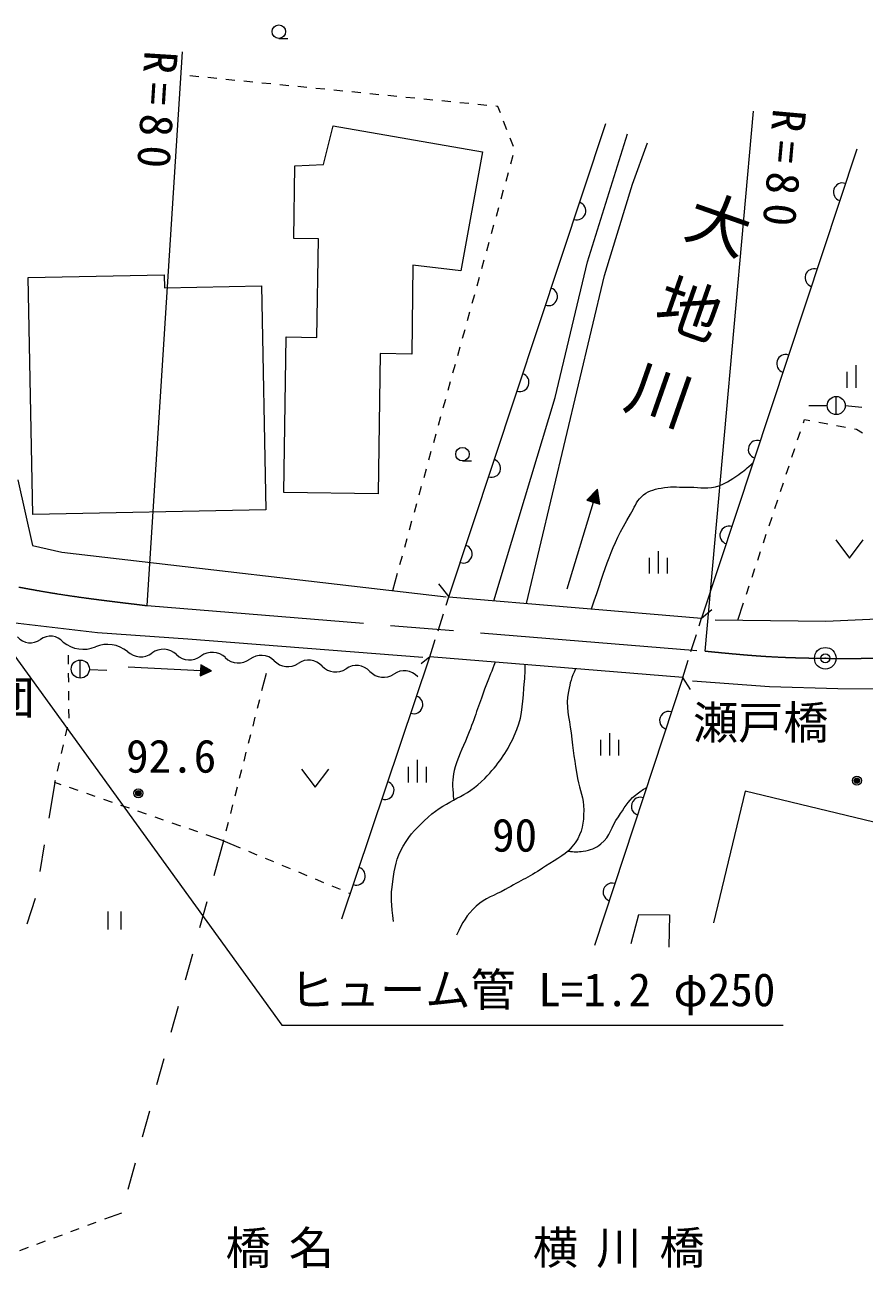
# Model space of a CAD drawing. Units: millimetres, scale not verified. Extents: x 40000 to 680000, y 20000 to 380000.
# Drawn here: x 168486 to 214908, y 243082 to 311867 of the extents above; entities that cross this region are included whole.
import ezdxf
from ezdxf.enums import TextEntityAlignment as Align

# ---------------------------------------------------------------- set-up
doc = ezdxf.new("R2010")
doc.units = ezdxf.units.MM
doc.header["$LTSCALE"] = 1000
doc.header["$PDMODE"] = 32
doc.header["$PDSIZE"] = 500
doc.linetypes.add('CHAIN', pattern=[18.5, 12, -1.5, 3.5, -1.5])
for name, color, linetype, lineweight in [('M-BGD', 7, 'Continuous', 13), ('M-BGD-HTXT', 7, 'Continuous', 13), ('M-BMK', 2, 'CHAIN', 13), ('M-BMK-SRVR', 3, 'Continuous', 13), ('M-STR-HTXT', 7, 'Continuous', 13), ('M-STR-STR', 1, 'Continuous', 13)]:
    doc.layers.add(name, color=color, linetype=linetype, lineweight=lineweight)
doc.styles.add('@ＭＳ ゴシック', font='')
doc.styles.add('ＭＳ ゴシック', font='')
doc.styles.get('@ＭＳ ゴシック').set_extended_font_data('@MS Gothic')
doc.styles.get('ＭＳ ゴシック').set_extended_font_data('MS Gothic')

msp = doc.modelspace()

# ---------------------------------------------------------------- linework, layer by layer
at = {"layer": 'M-BGD'}
for p, q in [((182535, 311117), (183035, 311117)), ((178109, 308996), (177611, 309045)), ((179104, 308897), (178607, 308946)), ((180099, 308798), (179602, 308847)), ((181094, 308699), (180597, 308748)), ((182089, 308599), (181592, 308649)), ((183084, 308500), (182587, 308550)), ((184079, 308401), (183582, 308451)), ((185075, 308302), (184577, 308352)), ((186070, 308203), (185572, 308253)), ((187065, 308104), (186567, 308154)), ((188060, 308005), (187562, 308055)), ((189055, 307906), (188557, 307955)), ((190050, 307807), (189552, 307856)), ((191045, 307708), (190547, 307757)), ((192040, 307609), (191543, 307658)), ((193035, 307510), (192538, 307559)), ((194030, 307410), (193533, 307460)), ((194654, 307348), (194528, 307361)), ((194788, 307000), (194654, 307348)), ((185002, 304146), (185547, 306290)), ((185547, 306290), (193798, 304836)), ((191943, 280217), (200614, 306408)), ((195149, 306067), (194968, 306533)), ((195509, 305134), (195329, 305601)), ((199607, 298762), (201824, 305847)), ((193798, 304836), (192599, 298257)), ((202091, 303051), (202921, 305334)), ((214496, 304995), (205916, 279049)), ((183363, 300056), (183422, 304076)), ((183422, 304076), (185002, 304146)), ((195366, 304177), (195500, 304658)), ((195100, 303213), (195233, 303695)), ((194833, 302249), (194966, 302731)), ((200546, 298000), (202091, 303051)), ((194566, 301285), (194700, 301767)), ((194299, 300322), (194433, 300803)), ((184725, 300036), (183363, 300056)), ((184644, 294578), (184725, 300036)), ((194033, 299358), (194166, 299840)), ((189954, 298569), (189882, 293650)), ((192599, 298257), (189954, 298569)), ((193766, 298394), (193899, 298876)), ((197814, 291244), (199607, 298762)), ((168660, 297889), (176189, 298037)), ((168919, 284785), (168660, 297889)), ((176189, 298037), (176203, 297323)), ((193499, 297430), (193633, 297912)), ((196234, 279859), (200546, 298000)), ((176203, 297323), (181578, 297429)), ((181578, 297429), (181822, 285039)), ((193233, 296466), (193366, 296948)), ((192966, 295503), (193099, 295985)), ((182819, 286000), (182946, 294603)), ((182946, 294603), (184644, 294578)), ((192699, 294539), (192832, 295021)), ((192432, 293575), (192566, 294057)), ((188139, 293676), (188024, 285923)), ((189882, 293650), (188139, 293676)), ((192166, 292611), (192299, 293093)), ((214470, 291787), (214470, 293037)), ((213970, 291787), (213970, 292662)), ((191899, 291648), (192032, 292130)), ((191632, 290684), (191765, 291166)), ((194421, 280010), (197814, 291244)), ((213367, 290307), (213367, 291307)), ((212867, 290790), (211853, 290788)), ((213867, 290803), (214776, 290724)), ((191365, 289720), (191499, 290202)), ((211546, 289852), (211606, 290032)), ((211606, 290032), (211911, 289975)), ((212403, 289884), (212895, 289793)), ((213386, 289703), (213878, 289612)), ((191099, 288756), (191232, 289238)), ((211231, 288903), (211389, 289377)), ((214370, 289521), (214489, 289499)), ((214489, 289499), (214813, 289302)), ((190832, 287793), (190965, 288274)), ((210916, 287954), (211073, 288428)), ((192690, 287742), (193190, 287742)), ((190565, 286829), (190698, 287311)), ((210601, 287005), (210758, 287479)), ((168105, 286688), (168913, 283070)), ((190298, 285865), (190432, 286347)), ((200156, 286172), (199578, 285564)), ((199937, 285454), (200156, 286172)), ((200296, 285345), (200156, 286172)), ((210286, 286056), (210443, 286530)), ((188024, 285923), (182819, 286000)), ((199578, 285564), (200296, 285345)), ((199602, 285557), (199617, 285605)), ((199626, 285549), (199655, 285645)), ((199650, 285542), (199694, 285686)), ((199674, 285535), (199733, 285726)), ((199698, 285528), (199771, 285767)), ((199722, 285520), (199810, 285807)), ((199746, 285513), (199848, 285848)), ((199770, 285506), (199887, 285888)), ((199794, 285498), (199925, 285929)), ((199817, 285491), (199964, 285969)), ((199841, 285484), (200002, 286010)), ((199865, 285476), (200041, 286050)), ((199889, 285469), (200079, 286091)), ((199913, 285462), (200118, 286131)), ((199961, 285447), (200166, 286116)), ((199985, 285440), (200175, 286061)), ((200009, 285432), (200184, 286006)), ((200033, 285425), (200194, 285951)), ((200057, 285418), (200203, 285896)), ((200080, 285410), (200212, 285841)), ((200104, 285403), (200221, 285786)), ((200128, 285396), (200231, 285730)), ((200152, 285388), (200240, 285675)), ((200176, 285381), (200249, 285620)), ((200200, 285374), (200258, 285565)), ((200224, 285367), (200268, 285510)), ((209970, 285107), (210128, 285581)), ((181822, 285039), (168919, 284785)), ((190032, 284901), (190165, 285383)), ((198474, 280673), (199937, 285454)), ((199864, 285215), (199937, 285454)), ((200248, 285359), (200277, 285455)), ((200272, 285352), (200286, 285400)), ((189765, 283937), (189898, 284419)), ((209655, 284158), (209813, 284632)), ((189498, 282974), (189631, 283456)), ((209340, 283209), (209498, 283683)), ((168913, 283070), (170525, 282688)), ((203538, 281506), (203538, 282756)), ((209025, 282260), (209183, 282734)), ((213347, 283368), (214097, 282368)), ((214097, 282368), (214847, 283368)), ((170525, 282688), (191796, 280220)), ((189231, 282010), (189365, 282492)), ((203038, 281506), (203038, 282381)), ((204038, 281506), (204038, 282381)), ((188831, 280564), (189098, 281528)), ((208710, 281310), (208868, 281785)), ((208395, 280361), (208552, 280836)), ((191797, 279762), (191943, 280217)), ((207922, 278938), (208237, 279887)), ((167796, 278799), (172507, 278250)), ((206671, 278954), (212794, 278874)), ((212794, 278874), (217918, 279104)), ((172507, 278250), (177495, 277899)), ((177495, 277899), (190499, 276880)), ((170903, 276502), (170899, 277002)), ((171552, 275727), (171552, 276727)), ((186023, 262402), (190882, 276905)), ((170912, 275502), (170908, 276002)), ((172051, 276207), (173015, 276157)), ((174208, 276350), (178203, 276154)), ((178003, 276164), (178203, 276154)), ((178218, 276454), (178188, 275855)), ((178188, 275855), (178802, 276125)), ((178189, 275875), (178229, 275873)), ((178190, 275895), (178270, 275891)), ((178191, 275915), (178311, 275909)), ((178192, 275935), (178352, 275927)), ((178193, 275955), (178393, 275945)), ((178194, 275975), (178434, 275963)), ((178195, 275995), (178475, 275981)), ((178196, 276015), (178516, 275999)), ((178197, 276035), (178557, 276017)), ((178198, 276055), (178598, 276035)), ((178199, 276075), (178638, 276053)), ((178200, 276094), (178679, 276071)), ((178201, 276114), (178720, 276089)), ((178202, 276134), (178761, 276107)), ((178203, 276154), (178802, 276125)), ((178204, 276174), (178763, 276147)), ((178205, 276194), (178724, 276169)), ((178206, 276214), (178685, 276191)), ((178207, 276234), (178646, 276213)), ((178208, 276254), (178607, 276235)), ((178209, 276274), (178568, 276257)), ((178210, 276294), (178529, 276279)), ((178211, 276314), (178490, 276301)), ((178212, 276334), (178451, 276322)), ((178213, 276354), (178412, 276344)), ((178214, 276374), (178373, 276366)), ((178215, 276394), (178335, 276388)), ((178216, 276414), (178296, 276410)), ((178217, 276434), (178257, 276432)), ((178802, 276125), (178218, 276454)), ((181828, 275982), (181581, 275013)), ((204877, 275759), (199999, 260938)), ((205417, 275583), (209680, 275256)), ((209680, 275256), (213463, 275143)), ((213463, 275143), (217598, 275132)), ((170921, 274502), (170916, 275002)), ((181457, 274529), (181334, 274044)), ((170930, 273503), (170925, 274003)), ((181210, 273560), (181086, 273075)), ((170729, 272525), (170838, 273013)), ((180963, 272591), (180839, 272106)), ((200848, 271438), (200848, 272688)), ((170510, 271549), (170619, 272037)), ((200348, 271438), (200348, 272313)), ((201348, 271438), (201348, 272313)), ((170291, 270573), (170400, 271061)), ((180716, 271622), (180592, 271137)), ((190199, 269948), (190199, 271198)), ((180469, 270653), (180345, 270168)), ((183792, 270685), (184542, 269685)), ((184542, 269685), (185292, 270685)), ((189699, 269948), (189699, 270823)), ((190699, 269948), (190699, 270823)), ((170150, 269947), (169813, 267976)), ((170150, 269947), (170181, 270086)), ((170489, 269830), (170150, 269947)), ((171434, 269503), (170961, 269666)), ((180221, 269684), (180098, 269199)), ((172379, 269176), (171906, 269339)), ((173324, 268849), (172851, 269013)), ((208335, 269477), (206568, 262178)), ((218189, 267091), (208335, 269477)), ((174269, 268522), (173796, 268686)), ((175214, 268195), (174741, 268359)), ((179974, 268715), (179851, 268230)), ((176159, 267868), (175686, 268032)), ((177104, 267541), (176631, 267705)), ((179727, 267746), (179604, 267261)), ((178049, 267214), (177576, 267378)), ((179466, 266724), (178521, 267051)), ((169561, 266497), (169308, 265019)), ((179466, 266724), (178938, 264795)), ((179480, 266777), (179466, 266724)), ((179466, 266724), (180390, 266340)), ((180852, 266149), (181314, 265957)), ((181776, 265765), (182237, 265574)), ((182699, 265382), (183161, 265191)), ((183623, 264999), (184085, 264807)), ((184547, 264616), (185008, 264424)), ((185470, 264232), (185932, 264041)), ((169051, 263541), (168597, 262111)), ((186394, 263849), (186494, 263808)), ((173070, 262814), (173070, 261814)), ((173820, 261814), (173820, 262814)), ((178542, 263348), (178145, 261901)), ((202017, 261051), (202453, 262651)), ((202453, 262651), (204150, 262626)), ((204150, 262626), (204101, 260833)), ((177749, 260455), (177352, 259008)), ((176956, 257561), (176560, 256115)), ((176163, 254668), (175767, 253221)), ((175371, 251775), (174974, 250328)), ((174578, 248881), (174181, 247434)), ((172417, 245608), (171948, 245435)), ((173824, 246129), (172886, 245782)), ((170541, 244915), (170072, 244741)), ((171479, 245261), (171010, 245088)), ((168665, 244221), (168196, 244047)), ((169603, 244568), (169134, 244394))]:
    msp.add_line(p, q, dxfattribs=at)
for centre, radius in [((182535, 311492), 375), ((213367, 290807), 500), ((192690, 288117), 375), ((171552, 276227), 500), ((214507, 270052), 150), ((214507, 270052), 120), ((214507, 270052), 90), ((214507, 270052), 60), ((214507, 270052), 30), ((214507, 270052), 20), ((174765, 269358), 150), ((174765, 269358), 120), ((174765, 269358), 90), ((174765, 269358), 60), ((174765, 269358), 30), ((174765, 269358), 20)]:
    msp.add_circle(centre, radius, dxfattribs=at)
for centre, radius, start, end in [((213711, 302621), 500, 71.70086, 251.70086), ((199015, 301577), 500, 251.6811, 71.6811), ((212141, 297874), 500, 71.70086, 251.70086), ((197443, 296830), 500, 251.6811, 71.6811), ((210571, 293127), 500, 71.70086, 251.70086), ((195872, 292084), 500, 251.6811, 71.6811), ((209001, 288380), 500, 71.70086, 251.70086), ((194300, 287337), 500, 251.6811, 71.6811), ((207432, 283633), 500, 71.70086, 251.70086), ((192729, 282591), 500, 251.6811, 71.6811), ((168787, 278615), 939, 220.84293, 306.43663), ((169902, 277104), 939, 40.84293, 126.43663), ((171715, 279056), 1734, 230.50311, 292.7989), ((173059, 275859), 1734, 50.50311, 112.7989), ((176142, 276277), 1044, 45.92001, 126.90602), ((174888, 277947), 1044, 225.92001, 306.90602), ((177594, 277777), 1044, 225.92001, 306.90602), ((178848, 276108), 1044, 45.92001, 126.90602), ((180300, 277607), 1044, 225.92001, 306.90602), ((181554, 275938), 1044, 45.92001, 126.90602), ((183025, 277371), 1011, 222.48073, 304.82396), ((184180, 275711), 1011, 42.48073, 124.82396), ((185672, 277076), 1011, 222.48073, 304.82396), ((186826, 275416), 1011, 42.48073, 124.82396), ((188318, 276782), 1011, 222.48073, 304.82396), ((189473, 275122), 1011, 42.48073, 124.82396), ((189994, 274255), 500, 251.47832, 71.47832), ((204095, 273385), 500, 71.78173, 251.78173), ((188406, 269514), 500, 251.47832, 71.47832), ((202532, 268635), 500, 71.78173, 251.78173), ((186817, 264773), 500, 251.47832, 71.47832), ((200969, 263886), 500, 71.78173, 251.78173)]:
    msp.add_arc(centre, radius, start, end, dxfattribs=at)
for points, knots in [([(199821, 279559), (200693, 282032), (200856, 282887), (201984, 284789), (202211, 285173), (202273, 285443), (202590, 285758), (202920, 286087), (203224, 286144), (203680, 286243), (204207, 286357), (204521, 286278), (205061, 286291), (205695, 286307), (206068, 286166), (206685, 286316), (207236, 286449), (207505, 286668), (207969, 286994), (208294, 287222), (208414, 287319), (208756, 287637)], [0, 0, 0, 0, 1, 1, 1, 2, 2, 2, 3, 3, 3, 4, 4, 4, 5, 5, 5, 6, 6, 6, 7, 7, 7, 7]), ([(194507, 276608), (194303, 276109), (194200, 275846), (193986, 275292), (193606, 274306), (193442, 273735), (193065, 272747), (192775, 271985), (192517, 271592), (192290, 270809), (192131, 270262), (192122, 269923), (192169, 269355), (192181, 269208), (192181, 269150), (192211, 268983)], [0, 0, 0, 0, 1, 1, 1, 2, 2, 2, 3, 3, 3, 4, 4, 4, 5, 5, 5, 5]), ([(188870, 262252), (188759, 263234), (188708, 263613), (188834, 264469), (188950, 265260), (189013, 265741), (189415, 266432), (189831, 267145), (190187, 267475), (190797, 268031), (191891, 269029), (192899, 269106), (193922, 270176), (194698, 270987), (195081, 271523), (195558, 272538), (196004, 273488), (195998, 274126), (196094, 275171), (196144, 275713), (196162, 276017), (196158, 276473)], [0, 0, 0, 0, 1, 1, 1, 2, 2, 2, 3, 3, 3, 4, 4, 4, 5, 5, 5, 6, 6, 6, 7, 7, 7, 7]), ([(198946, 276245), (198711, 275720), (198649, 275496), (198551, 274993), (198378, 274109), (198605, 273588), (198696, 272691), (198797, 271702), (198892, 271152), (199060, 270171), (199176, 269487), (199410, 269121), (199399, 268426), (199387, 267696), (199341, 267218), (198926, 266617), (198459, 265942), (197956, 265777), (197279, 265313), (196450, 264745), (195921, 264530), (195050, 264029), (194425, 263669), (193984, 263593), (193451, 263108), (192891, 262599), (192728, 262252), (192360, 261508)], [0, 0, 0, 0, 1, 1, 1, 2, 2, 2, 3, 3, 3, 4, 4, 4, 5, 5, 5, 6, 6, 6, 7, 7, 7, 8, 8, 8, 9, 9, 9, 9]), ([(198542, 266156), (198900, 266109), (199053, 266101), (199375, 266151), (199783, 266215), (200032, 266296), (200351, 266558), (200887, 266998), (200912, 267485), (201313, 268050), (201661, 268538), (201795, 268879), (202261, 269256), (202496, 269446), (202641, 269547), (202872, 269669)], [0, 0, 0, 0, 1, 1, 1, 2, 2, 2, 3, 3, 3, 4, 4, 4, 5, 5, 5, 5])]:
    msp.add_open_spline(points, degree=3, knots=knots, dxfattribs=at)
for p in [(214507, 270052), (174765, 269358)]:
    msp.add_point(p, dxfattribs=at)
at = {"layer": 'M-BMK'}
msp.add_line((175256, 279736), (206110, 277224), dxfattribs=at)
for points, knots in [([(150332, 285650), (154398, 284286), (155520, 283905), (158900, 282970), (162139, 282075), (163960, 281574), (167259, 280935), (170360, 280334), (171450, 280195), (175256, 279736)], [0, 0, 0, 0, 1, 1, 1, 2, 2, 2, 3, 3, 3, 3]), ([(206110, 277224), (209219, 276910), (210159, 276862), (212762, 276822), (216579, 276765), (217957, 276981), (222514, 277468)], [0, 0, 0, 0, 1, 1, 1, 2, 2, 2, 2])]:
    msp.add_open_spline(points, degree=3, knots=knots, dxfattribs=at)
at = {"layer": 'M-BMK-SRVR'}
msp.add_circle((212762, 276822), 600, dxfattribs=at)
msp.add_point((212762, 276822), dxfattribs=at)
at = {"layer": 'M-STR-HTXT'}
for p, q in [((175256, 279736), (177209, 310379)), ((206110, 277224), (208782, 307088)), ((166239, 279268), (182704, 256521)), ((182704, 256521), (210428, 256521))]:
    msp.add_line(p, q, dxfattribs=at)
at = {"layer": 'M-STR-STR'}
for p, q in [((191369, 280942), (191943, 280217)), ((191943, 280217), (205916, 279049)), ((191339, 278333), (191645, 279286)), ((205916, 279049), (206481, 279518)), ((205780, 278620), (205916, 279049)), ((205328, 277190), (205630, 278143)), ((190882, 276905), (191187, 277857)), ((190882, 276905), (190411, 276509)), ((204877, 275759), (190882, 276905)), ((204877, 275759), (205178, 276713)), ((205307, 275092), (204877, 275759))]:
    msp.add_line(p, q, dxfattribs=at)

# ---------------------------------------------------------------- texts
at = {"layer": 'M-BGD', "style": 'ＭＳ ゴシック'}
for s, p in [('92.6', (176577, 271411)), ('90', (195573, 267041))]:
    msp.add_text(s, height=1833, dxfattribs=at).set_placement(p, align=Align.MIDDLE_CENTER)
at = {"layer": 'M-BGD-HTXT', "style": 'ＭＳ ゴシック'}
for s, p in [('渉木地域集団', (154012, 273185)), ('瀬戸橋', (205441, 271802))]:
    msp.add_text(s, height=1833, dxfattribs=at).set_placement(p, align=Align.BOTTOM_LEFT)
at = {"layer": 'M-BGD-HTXT', "insert": (204809, 295528), "char_height": 2566, "attachment_point": 5, "rotation": 250.717, "style": '@ＭＳ ゴシック'}
msp.add_mtext('\\T1.43;大地川', dxfattribs=at)
at = {"layer": 'M-STR-HTXT', "style": 'ＭＳ ゴシック'}
msp.add_text('ヒューム管 L=1.2 φ250', height=1833, dxfattribs=at).set_placement((196566, 257021), align=Align.BOTTOM_CENTER)
at = {"layer": 'M-STR-HTXT', "char_height": 1833, "attachment_point": 2, "style": 'ＭＳ ゴシック'}
for insert, rotation in [((176723, 306875), 266.353), ((211393, 303636), 264.871)]:
    msp.add_mtext('\\T1.4;R=80', dxfattribs=dict(at, insert=insert, rotation=rotation))
at = {"layer": 'M-STR-HTXT', "char_height": 1833, "attachment_point": 7, "style": 'ＭＳ ゴシック'}
for s, insert in [('\\T1.4;橋名', (179586, 243082)), ('\\T1.4;横川橋', (196586, 243082))]:
    msp.add_mtext(s, dxfattribs=dict(at, insert=insert))

doc.saveas('drawing.dxf')
